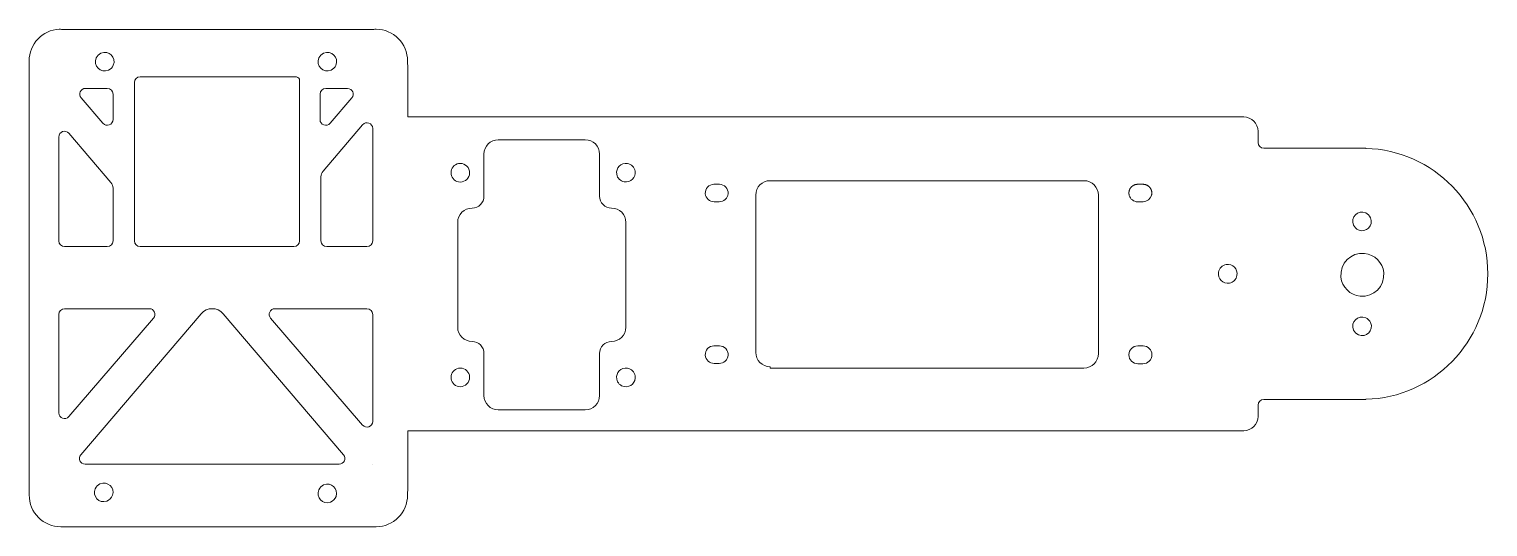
# Model space of a CAD drawing. Header units: millimetres. Extents: x 1499 to 2008, y -591 to -418.
import ezdxf

# ---------------------------------------------------------------- set-up
doc = ezdxf.new("R2010")
doc.units = ezdxf.units.MM
doc.header["$MEASUREMENT"] = 0
doc.layers.add('Layer 1', color=7, linetype='Continuous', lineweight=0)

msp = doc.modelspace()

# ---------------------------------------------------------------- linework, layer by layer
at = {"layer": 'Layer 1', "color": 1, "lineweight": 18}
for points, knots in [([(1965.65, -459.17), (1965.65, -459.17), (1965.65, -459.15), (1965.65, -459.15), (1965.65, -459.15), (1930.05, -459.15), (1930.05, -459.15), (1928.93, -459.15), (1928.03, -458.25), (1928.03, -457.14), (1928.03, -457.14), (1928.03, -453.2), (1928.03, -453.2), (1928.03, -450.44), (1925.8, -448.2), (1923.03, -448.2), (1923.03, -448.2), (1909.04, -448.2), (1909.04, -448.2), (1909.04, -448.2), (1908.03, -448.2), (1908.03, -448.2), (1908.03, -448.2), (1907.05, -448.2), (1907.05, -448.2), (1907.04, -448.2), (1907.04, -448.2), (1907.04, -448.2), (1907.04, -448.2), (1633.29, -448.2), (1633.29, -448.2), (1633.29, -448.2), (1631.29, -448.2), (1631.29, -448.2), (1631.29, -448.2), (1631.29, -430.45), (1631.29, -430.45), (1631.29, -430.22), (1631.26, -429.99), (1631.21, -429.77), (1631.21, -429.77), (1631.21, -428.73), (1631.21, -428.73), (1631.21, -422.58), (1626.27, -417.59), (1620.2, -417.59), (1620.2, -417.59), (1620.16, -417.59), (1620.16, -417.59), (1619.91, -417.59), (1619.67, -417.62), (1619.45, -417.67), (1619.45, -417.67), (1510.45, -417.67), (1510.45, -417.67), (1510.23, -417.62), (1510.01, -417.6), (1509.78, -417.6), (1509.73, -417.6), (1509.69, -417.6), (1509.64, -417.6), (1503.75, -417.87), (1499.14, -422.76), (1499.14, -428.73), (1499.14, -428.73), (1499.14, -580.07), (1499.14, -580.07), (1499.14, -586.21), (1504.08, -591.21), (1510.15, -591.21), (1510.15, -591.21), (1620.2, -591.21), (1620.2, -591.21), (1626.27, -591.21), (1631.21, -586.21), (1631.21, -580.07), (1631.21, -580.07), (1631.21, -579.03), (1631.21, -579.03), (1631.26, -578.81), (1631.29, -578.58), (1631.29, -578.35), (1631.29, -578.35), (1631.29, -557.7), (1631.29, -557.7), (1631.29, -557.7), (1633.29, -557.7), (1633.29, -557.7), (1633.29, -557.7), (1633.29, -557.7), (1633.29, -557.7), (1633.29, -557.7), (1635.29, -557.69), (1635.29, -557.69), (1635.29, -557.69), (1635.29, -557.7), (1635.29, -557.7), (1635.29, -557.7), (1637.29, -557.7), (1637.29, -557.7), (1637.29, -557.7), (1717.04, -557.7), (1717.04, -557.7), (1717.04, -557.7), (1717.29, -557.7), (1717.29, -557.7), (1717.29, -557.7), (1719.04, -557.7), (1719.04, -557.7), (1719.04, -557.7), (1719.04, -557.69), (1719.04, -557.69), (1719.04, -557.69), (1721.04, -557.69), (1721.04, -557.69), (1721.04, -557.69), (1721.04, -557.7), (1721.04, -557.7), (1721.04, -557.7), (1723.04, -557.7), (1723.04, -557.7), (1723.04, -557.7), (1733.04, -557.7), (1733.04, -557.7), (1733.04, -557.7), (1893.04, -557.7), (1893.04, -557.7), (1893.04, -557.7), (1903.04, -557.7), (1903.04, -557.7), (1903.04, -557.7), (1905.03, -557.7), (1905.03, -557.7), (1905.03, -557.7), (1905.04, -557.69), (1905.04, -557.69), (1905.04, -557.69), (1905.04, -557.7), (1905.04, -557.7), (1905.04, -557.7), (1907.04, -557.69), (1907.04, -557.69), (1907.04, -557.69), (1907.04, -557.69), (1907.04, -557.69), (1907.04, -557.7), (1907.04, -557.7), (1907.05, -557.7), (1907.05, -557.7), (1908.03, -557.7), (1908.03, -557.7), (1908.03, -557.7), (1909.04, -557.7), (1909.04, -557.7), (1909.04, -557.7), (1923.03, -557.7), (1923.03, -557.7), (1925.8, -557.7), (1928.03, -555.46), (1928.03, -552.7), (1928.03, -552.7), (1928.03, -548.76), (1928.03, -548.76), (1928.03, -547.65), (1928.93, -546.75), (1930.05, -546.75), (1930.05, -546.75), (1965.65, -546.75), (1965.65, -546.75), (1965.65, -546.75), (1965.65, -546.73), (1965.65, -546.73), (1989.24, -546.08), (2008.23, -526.69), (2008.23, -502.95), (2008.23, -479.2), (1989.24, -459.81), (1965.65, -459.17)], [0, 0, 0, 0, 1, 1, 1, 2, 2, 2, 3, 3, 3, 4, 4, 4, 5, 5, 5, 6, 6, 6, 7, 7, 7, 8, 8, 8, 9, 9, 9, 10, 10, 10, 11, 11, 11, 12, 12, 12, 13, 13, 13, 14, 14, 14, 15, 15, 15, 16, 16, 16, 17, 17, 17, 18, 18, 18, 19, 19, 19, 20, 20, 20, 21, 21, 21, 22, 22, 22, 23, 23, 23, 24, 24, 24, 25, 25, 25, 26, 26, 26, 27, 27, 27, 28, 28, 28, 29, 29, 29, 30, 30, 30, 31, 31, 31, 32, 32, 32, 33, 33, 33, 34, 34, 34, 35, 35, 35, 36, 36, 36, 37, 37, 37, 38, 38, 38, 39, 39, 39, 40, 40, 40, 41, 41, 41, 42, 42, 42, 43, 43, 43, 44, 44, 44, 45, 45, 45, 46, 46, 46, 47, 47, 47, 48, 48, 48, 49, 49, 49, 50, 50, 50, 51, 51, 51, 52, 52, 52, 53, 53, 53, 54, 54, 54, 55, 55, 55, 56, 56, 56, 57, 57, 57, 58, 58, 58, 59, 59, 59, 59]), ([(1522.55, -427.62), (1522.87, -426.89), (1523.47, -426.29), (1524.2, -425.96), (1526.93, -424.74), (1529.67, -427.46), (1528.49, -430.19), (1528.17, -430.93), (1527.57, -431.53), (1526.84, -431.85), (1524.11, -433.08), (1521.37, -430.35), (1522.55, -427.62)], [0, 0, 0, 0, 1, 1, 1, 2, 2, 2, 3, 3, 3, 4, 4, 4, 4]), ([(1600.24, -427.63), (1600.56, -426.89), (1601.16, -426.29), (1601.89, -425.97), (1604.62, -424.75), (1607.36, -427.47), (1606.17, -430.2), (1605.85, -430.93), (1605.26, -431.53), (1604.53, -431.86), (1601.8, -433.08), (1599.06, -430.36), (1600.24, -427.63)], [0, 0, 0, 0, 1, 1, 1, 2, 2, 2, 3, 3, 3, 4, 4, 4, 4]), ([(1537.89, -434.2), (1537.89, -434.2), (1591.89, -434.2), (1591.89, -434.2), (1592.25, -434.2), (1592.58, -434.29), (1592.87, -434.46), (1593.12, -434.58), (1593.33, -434.76), (1593.51, -434.97), (1593.51, -434.97), (1593.51, -491.46), (1593.51, -491.46), (1593.51, -492.57), (1592.61, -493.46), (1591.51, -493.46), (1591.51, -493.46), (1579.18, -493.46), (1579.18, -493.46), (1579.18, -493.46), (1546.82, -493.46), (1546.82, -493.46), (1546.82, -493.46), (1537.89, -493.46), (1537.89, -493.46), (1536.78, -493.46), (1535.89, -492.57), (1535.89, -491.46), (1535.89, -491.46), (1535.89, -480.66), (1535.89, -480.66), (1535.89, -480.66), (1535.89, -463.17), (1535.89, -463.17), (1535.89, -463.17), (1535.89, -436.81), (1535.89, -436.81), (1535.89, -436.81), (1535.89, -436.2), (1535.89, -436.2), (1535.89, -435.09), (1536.78, -434.2), (1537.89, -434.2)], [0, 0, 0, 0, 1, 1, 1, 2, 2, 2, 3, 3, 3, 4, 4, 4, 5, 5, 5, 6, 6, 6, 7, 7, 7, 8, 8, 8, 9, 9, 9, 10, 10, 10, 11, 11, 11, 12, 12, 12, 13, 13, 13, 14, 14, 14, 14]), ([(1518.8, -438.24), (1518.8, -438.24), (1526.41, -438.24), (1526.41, -438.24), (1527.51, -438.24), (1528.41, -439.14), (1528.41, -440.24), (1528.41, -440.24), (1528.41, -449.09), (1528.41, -449.09), (1528.41, -450.94), (1526.1, -451.8), (1524.89, -450.39), (1524.89, -450.39), (1517.28, -441.55), (1517.28, -441.55), (1516.17, -440.25), (1517.09, -438.24), (1518.8, -438.24)], [0, 0, 0, 0, 1, 1, 1, 2, 2, 2, 3, 3, 3, 4, 4, 4, 5, 5, 5, 6, 6, 6, 6]), ([(1611.78, -441.58), (1611.78, -441.58), (1604.17, -450.42), (1604.17, -450.42), (1602.96, -451.83), (1600.65, -450.97), (1600.65, -449.12), (1600.65, -449.12), (1600.65, -440.27), (1600.65, -440.27), (1600.65, -439.17), (1601.55, -438.27), (1602.65, -438.27), (1602.65, -438.27), (1610.26, -438.27), (1610.26, -438.27), (1611.97, -438.27), (1612.89, -440.28), (1611.78, -441.58)], [0, 0, 0, 0, 1, 1, 1, 2, 2, 2, 3, 3, 3, 4, 4, 4, 5, 5, 5, 6, 6, 6, 6]), ([(1509.51, -455.21), (1509.51, -453.35), (1511.82, -452.5), (1513.03, -453.91), (1513.03, -453.91), (1527.69, -471.07), (1527.69, -471.07), (1528.15, -471.61), (1528.41, -472.31), (1528.41, -473.02), (1528.41, -473.02), (1528.41, -491.46), (1528.41, -491.46), (1528.41, -492.57), (1527.51, -493.46), (1526.41, -493.46), (1526.41, -493.46), (1511.51, -493.46), (1511.51, -493.46), (1510.4, -493.46), (1509.51, -492.57), (1509.51, -491.46), (1509.51, -491.46), (1509.51, -455.21), (1509.51, -455.21)], [0, 0, 0, 0, 1, 1, 1, 2, 2, 2, 3, 3, 3, 4, 4, 4, 5, 5, 5, 6, 6, 6, 7, 7, 7, 8, 8, 8, 8]), ([(1617.04, -493.46), (1617.04, -493.46), (1602.99, -493.46), (1602.99, -493.46), (1601.88, -493.46), (1600.99, -492.57), (1600.99, -491.46), (1600.99, -491.46), (1600.99, -469.05), (1600.99, -469.05), (1600.99, -468.34), (1601.24, -467.65), (1601.7, -467.1), (1601.7, -467.1), (1615.52, -450.93), (1615.52, -450.93), (1616.72, -449.52), (1619.04, -450.38), (1619.04, -452.23), (1619.04, -452.23), (1619.04, -491.46), (1619.04, -491.46), (1619.04, -492.57), (1618.14, -493.46), (1617.04, -493.46)], [0, 0, 0, 0, 1, 1, 1, 2, 2, 2, 3, 3, 3, 4, 4, 4, 5, 5, 5, 6, 6, 6, 7, 7, 7, 8, 8, 8, 8]), ([(1698.22, -530.72), (1698.22, -530.72), (1698.22, -545.39), (1698.22, -545.39), (1698.22, -548.16), (1695.98, -550.39), (1693.22, -550.39), (1693.22, -550.39), (1662.88, -550.39), (1662.88, -550.39), (1660.12, -550.39), (1657.88, -548.16), (1657.88, -545.39), (1657.88, -545.39), (1657.88, -530.72), (1657.88, -530.72), (1657.88, -528.41), (1656.01, -526.54), (1653.7, -526.54), (1650.94, -526.54), (1648.7, -524.3), (1648.7, -521.54), (1648.7, -521.54), (1648.7, -485.01), (1648.7, -485.01), (1648.7, -482.25), (1650.94, -480.01), (1653.7, -480.01), (1656.01, -480.01), (1657.88, -478.14), (1657.88, -475.83), (1657.88, -475.83), (1657.88, -461.15), (1657.88, -461.15), (1657.88, -458.39), (1660.12, -456.15), (1662.88, -456.15), (1662.88, -456.15), (1693.22, -456.15), (1693.22, -456.15), (1695.98, -456.15), (1698.22, -458.39), (1698.22, -461.15), (1698.22, -461.15), (1698.22, -475.83), (1698.22, -475.83), (1698.22, -478.14), (1700.09, -480.01), (1702.4, -480.01), (1705.16, -480.01), (1707.4, -482.25), (1707.4, -485.01), (1707.4, -485.01), (1707.4, -521.54), (1707.4, -521.54), (1707.4, -524.3), (1705.16, -526.54), (1702.4, -526.54), (1700.09, -526.54), (1698.22, -528.41), (1698.22, -530.72)], [0, 0, 0, 0, 1, 1, 1, 2, 2, 2, 3, 3, 3, 4, 4, 4, 5, 5, 5, 6, 6, 6, 7, 7, 7, 8, 8, 8, 9, 9, 9, 10, 10, 10, 11, 11, 11, 12, 12, 12, 13, 13, 13, 14, 14, 14, 15, 15, 15, 16, 16, 16, 17, 17, 17, 18, 18, 18, 19, 19, 19, 20, 20, 20, 20]), ([(1646.41, -467.14), (1646.66, -465.59), (1648, -464.4), (1649.61, -464.4), (1651.44, -464.4), (1652.92, -465.92), (1652.86, -467.76), (1652.81, -469.49), (1651.33, -470.92), (1649.6, -470.91), (1647.99, -470.9), (1646.66, -469.72), (1646.41, -468.18), (1646.41, -468.18), (1646.41, -467.14), (1646.41, -467.14)], [0, 0, 0, 0, 1, 1, 1, 2, 2, 2, 3, 3, 3, 4, 4, 4, 5, 5, 5, 5]), ([(1707.95, -464.45), (1709.29, -464.67), (1710.38, -465.76), (1710.6, -467.1), (1710.97, -469.33), (1709.07, -471.23), (1706.84, -470.86), (1705.5, -470.64), (1704.41, -469.56), (1704.19, -468.21), (1703.82, -465.98), (1705.72, -464.08), (1707.95, -464.45)], [0, 0, 0, 0, 1, 1, 1, 2, 2, 2, 3, 3, 3, 4, 4, 4, 4]), ([(1743.09, -474.97), (1742.99, -476.59), (1741.57, -477.81), (1739.95, -477.81), (1739.95, -477.81), (1738.26, -477.81), (1738.26, -477.81), (1736.63, -477.81), (1735.21, -476.59), (1735.11, -474.97), (1734.99, -473.19), (1736.4, -471.71), (1738.15, -471.71), (1738.15, -471.71), (1740.05, -471.71), (1740.05, -471.71), (1741.8, -471.71), (1743.21, -473.19), (1743.09, -474.97)], [0, 0, 0, 0, 1, 1, 1, 2, 2, 2, 3, 3, 3, 4, 4, 4, 5, 5, 5, 6, 6, 6, 6]), ([(1872.3, -530.78), (1872.3, -533.57), (1870.05, -535.83), (1867.28, -535.83), (1867.28, -535.83), (1857.78, -535.83), (1857.78, -535.83), (1857.78, -535.83), (1757.75, -535.83), (1757.75, -535.83), (1757.75, -535.83), (1757.75, -535.36), (1757.75, -535.36), (1754.98, -535.36), (1752.74, -533.11), (1752.74, -530.34), (1752.74, -530.34), (1752.74, -475.45), (1752.74, -475.45), (1752.74, -472.68), (1754.98, -470.44), (1757.75, -470.44), (1757.75, -470.44), (1767.26, -470.44), (1767.26, -470.44), (1767.26, -470.44), (1857.78, -470.44), (1857.78, -470.44), (1857.78, -470.44), (1867.28, -470.44), (1867.28, -470.44), (1870.05, -470.44), (1872.3, -472.7), (1872.3, -475.49), (1872.3, -475.49), (1872.3, -530.78), (1872.3, -530.78)], [0, 0, 0, 0, 1, 1, 1, 2, 2, 2, 3, 3, 3, 4, 4, 4, 5, 5, 5, 6, 6, 6, 7, 7, 7, 8, 8, 8, 9, 9, 9, 10, 10, 10, 11, 11, 11, 12, 12, 12, 12]), ([(1882.97, -474.87), (1882.97, -474.84), (1882.97, -474.8), (1882.97, -474.76), (1882.97, -474.74), (1882.97, -474.72), (1882.97, -474.7), (1882.97, -474.65), (1882.97, -474.6), (1882.98, -474.55), (1882.98, -474.49), (1882.99, -474.44), (1882.99, -474.38), (1883, -474.33), (1883.01, -474.28), (1883.01, -474.24), (1883.02, -474.18), (1883.03, -474.13), (1883.05, -474.08), (1883.06, -474.03), (1883.07, -473.98), (1883.08, -473.94), (1883.1, -473.88), (1883.11, -473.83), (1883.13, -473.78), (1883.15, -473.73), (1883.16, -473.69), (1883.18, -473.65), (1883.2, -473.6), (1883.22, -473.55), (1883.24, -473.5), (1883.26, -473.45), (1883.28, -473.41), (1883.31, -473.37), (1883.33, -473.32), (1883.36, -473.28), (1883.38, -473.23), (1883.41, -473.19), (1883.43, -473.15), (1883.46, -473.11), (1883.48, -473.07), (1883.52, -473.02), (1883.55, -472.98), (1883.57, -472.94), (1883.6, -472.9), (1883.63, -472.87), (1883.66, -472.83), (1883.7, -472.79), (1883.73, -472.75), (1883.76, -472.71), (1883.79, -472.68), (1883.83, -472.64), (1883.86, -472.6), (1883.9, -472.57), (1883.94, -472.53), (1883.98, -472.5), (1884.01, -472.47), (1884.05, -472.44), (1884.09, -472.4), (1884.13, -472.37), (1884.17, -472.34), (1884.21, -472.31), (1884.24, -472.28), (1884.28, -472.26), (1884.33, -472.23), (1884.37, -472.2), (1884.42, -472.17), (1884.46, -472.14), (1884.5, -472.12), (1884.54, -472.1), (1884.59, -472.07), (1884.64, -472.05), (1884.69, -472.02), (1884.73, -472), (1884.77, -471.98), (1884.81, -471.96), (1884.86, -471.94), (1884.91, -471.92), (1884.97, -471.9), (1885.01, -471.89), (1885.05, -471.87), (1885.09, -471.86), (1885.15, -471.84), (1885.21, -471.82), (1885.27, -471.81), (1885.31, -471.8), (1885.35, -471.79), (1885.39, -471.78), (1885.46, -471.76), (1885.52, -471.76), (1885.59, -471.75), (1885.63, -471.74), (1885.66, -471.73), (1885.7, -471.73), (1885.8, -471.72), (1885.91, -471.71), (1886.01, -471.71), (1886.02, -471.71), (1886.02, -471.71), (1886.02, -471.71), (1886.02, -471.71), (1886.02, -471.71), (1886.02, -471.71), (1886.02, -471.71), (1887.92, -471.71), (1887.92, -471.71), (1887.92, -471.71), (1887.92, -471.71), (1887.92, -471.71), (1888.02, -471.71), (1888.13, -471.72), (1888.23, -471.73), (1888.27, -471.73), (1888.3, -471.74), (1888.34, -471.75), (1888.41, -471.76), (1888.48, -471.76), (1888.54, -471.78), (1888.58, -471.79), (1888.62, -471.8), (1888.66, -471.81), (1888.72, -471.82), (1888.78, -471.84), (1888.84, -471.86), (1888.88, -471.87), (1888.92, -471.89), (1888.96, -471.9), (1889.02, -471.92), (1889.07, -471.94), (1889.13, -471.96), (1889.17, -471.98), (1889.21, -472), (1889.25, -472.02), (1889.3, -472.05), (1889.35, -472.07), (1889.4, -472.1), (1889.44, -472.12), (1889.47, -472.14), (1889.51, -472.17), (1889.56, -472.2), (1889.61, -472.23), (1889.65, -472.26), (1889.69, -472.28), (1889.72, -472.31), (1889.76, -472.34), (1889.8, -472.37), (1889.85, -472.4), (1889.89, -472.44), (1889.92, -472.47), (1889.96, -472.5), (1889.99, -472.53), (1890.03, -472.57), (1890.07, -472.6), (1890.11, -472.64), (1890.14, -472.68), (1890.17, -472.71), (1890.2, -472.75), (1890.23, -472.79), (1890.27, -472.83), (1890.3, -472.87), (1890.33, -472.9), (1890.36, -472.94), (1890.39, -472.98), (1890.42, -473.02), (1890.45, -473.07), (1890.48, -473.11), (1890.5, -473.15), (1890.53, -473.19), (1890.55, -473.23), (1890.58, -473.28), (1890.6, -473.32), (1890.63, -473.37), (1890.65, -473.41), (1890.67, -473.45), (1890.69, -473.5), (1890.71, -473.55), (1890.73, -473.6), (1890.75, -473.65), (1890.77, -473.69), (1890.79, -473.73), (1890.8, -473.78), (1890.82, -473.83), (1890.83, -473.88), (1890.85, -473.94), (1890.86, -473.98), (1890.87, -474.03), (1890.89, -474.08), (1890.9, -474.13), (1890.91, -474.18), (1890.92, -474.24), (1890.93, -474.28), (1890.93, -474.33), (1890.94, -474.38), (1890.95, -474.44), (1890.95, -474.49), (1890.96, -474.55), (1890.96, -474.6), (1890.96, -474.65), (1890.96, -474.7), (1890.96, -474.72), (1890.97, -474.74), (1890.97, -474.76), (1890.97, -474.8), (1890.96, -474.84), (1890.96, -474.87), (1890.96, -474.9), (1890.96, -474.93), (1890.96, -474.97), (1890.96, -474.99), (1890.95, -475), (1890.95, -475.02), (1890.95, -475.07), (1890.94, -475.12), (1890.94, -475.17), (1890.93, -475.22), (1890.92, -475.27), (1890.91, -475.32), (1890.9, -475.38), (1890.89, -475.44), (1890.87, -475.5), (1890.87, -475.53), (1890.86, -475.55), (1890.85, -475.58), (1890.49, -476.87), (1889.32, -477.81), (1887.92, -477.81), (1887.92, -477.81), (1887.81, -477.81), (1887.81, -477.81), (1887.81, -477.81), (1886.12, -477.81), (1886.12, -477.81), (1886.12, -477.81), (1886.02, -477.81), (1886.02, -477.81), (1884.62, -477.81), (1883.44, -476.87), (1883.08, -475.58), (1883.07, -475.55), (1883.07, -475.53), (1883.06, -475.5), (1883.04, -475.44), (1883.03, -475.38), (1883.02, -475.32), (1883.01, -475.27), (1883, -475.22), (1883, -475.17), (1882.99, -475.12), (1882.98, -475.07), (1882.98, -475.02), (1882.98, -475), (1882.97, -474.99), (1882.97, -474.97), (1882.97, -474.93), (1882.97, -474.9), (1882.97, -474.87)], [0, 0, 0, 0, 1, 1, 1, 2, 2, 2, 3, 3, 3, 4, 4, 4, 5, 5, 5, 6, 6, 6, 7, 7, 7, 8, 8, 8, 9, 9, 9, 10, 10, 10, 11, 11, 11, 12, 12, 12, 13, 13, 13, 14, 14, 14, 15, 15, 15, 16, 16, 16, 17, 17, 17, 18, 18, 18, 19, 19, 19, 20, 20, 20, 21, 21, 21, 22, 22, 22, 23, 23, 23, 24, 24, 24, 25, 25, 25, 26, 26, 26, 27, 27, 27, 28, 28, 28, 29, 29, 29, 30, 30, 30, 31, 31, 31, 32, 32, 32, 33, 33, 33, 34, 34, 34, 35, 35, 35, 36, 36, 36, 37, 37, 37, 38, 38, 38, 39, 39, 39, 40, 40, 40, 41, 41, 41, 42, 42, 42, 43, 43, 43, 44, 44, 44, 45, 45, 45, 46, 46, 46, 47, 47, 47, 48, 48, 48, 49, 49, 49, 50, 50, 50, 51, 51, 51, 52, 52, 52, 53, 53, 53, 54, 54, 54, 55, 55, 55, 56, 56, 56, 57, 57, 57, 58, 58, 58, 59, 59, 59, 60, 60, 60, 61, 61, 61, 62, 62, 62, 63, 63, 63, 64, 64, 64, 65, 65, 65, 66, 66, 66, 67, 67, 67, 68, 68, 68, 69, 69, 69, 70, 70, 70, 71, 71, 71, 72, 72, 72, 73, 73, 73, 74, 74, 74, 75, 75, 75, 76, 76, 76, 77, 77, 77, 78, 78, 78, 79, 79, 79, 80, 80, 80, 81, 81, 81, 82, 82, 82, 83, 83, 83, 84, 84, 84, 85, 85, 85, 85]), ([(1965.62, -481.69), (1966.36, -482.01), (1966.95, -482.61), (1967.28, -483.35), (1968.48, -486.08), (1965.75, -488.82), (1963.02, -487.61), (1962.29, -487.29), (1961.69, -486.69), (1961.36, -485.95), (1960.16, -483.22), (1962.89, -480.48), (1965.62, -481.69)], [0, 0, 0, 0, 1, 1, 1, 2, 2, 2, 3, 3, 3, 4, 4, 4, 4]), ([(1963.67, -510.75), (1960.16, -510.4), (1957.32, -507.56), (1956.97, -504.05), (1956.5, -499.31), (1960.45, -495.35), (1965.2, -495.82), (1968.71, -496.17), (1971.55, -499.01), (1971.89, -502.52), (1972.36, -507.26), (1968.41, -511.22), (1963.67, -510.75)], [0, 0, 0, 0, 1, 1, 1, 2, 2, 2, 3, 3, 3, 4, 4, 4, 4]), ([(1920.69, -503.5), (1920.47, -504.85), (1919.38, -505.93), (1918.04, -506.15), (1915.81, -506.52), (1913.92, -504.62), (1914.28, -502.4), (1914.5, -501.05), (1915.59, -499.96), (1916.94, -499.74), (1919.16, -499.38), (1921.06, -501.27), (1920.69, -503.5)], [0, 0, 0, 0, 1, 1, 1, 2, 2, 2, 3, 3, 3, 4, 4, 4, 4]), ([(1509.51, -551.45), (1509.51, -551.45), (1509.51, -517.1), (1509.51, -517.1), (1509.51, -516), (1510.4, -515.1), (1511.51, -515.1), (1511.51, -515.1), (1541.06, -515.1), (1541.06, -515.1), (1542.77, -515.1), (1543.69, -517.11), (1542.58, -518.41), (1542.58, -518.41), (1513.02, -552.75), (1513.02, -552.75), (1511.81, -554.16), (1509.51, -553.3), (1509.51, -551.45)], [0, 0, 0, 0, 1, 1, 1, 2, 2, 2, 3, 3, 3, 4, 4, 4, 5, 5, 5, 6, 6, 6, 6]), ([(1607.32, -569.36), (1607.32, -569.36), (1518.68, -569.36), (1518.68, -569.36), (1516.98, -569.36), (1516.05, -567.35), (1517.16, -566.06), (1517.16, -566.06), (1559.2, -516.85), (1559.2, -516.85), (1561.2, -514.52), (1564.81, -514.52), (1566.8, -516.85), (1566.8, -516.85), (1608.84, -566.06), (1608.84, -566.06), (1609.95, -567.35), (1609.03, -569.36), (1607.32, -569.36)], [0, 0, 0, 0, 1, 1, 1, 2, 2, 2, 3, 3, 3, 4, 4, 4, 5, 5, 5, 6, 6, 6, 6]), ([(1619.04, -554.41), (1619.04, -556.26), (1616.73, -557.12), (1615.52, -555.71), (1615.52, -555.71), (1583.42, -518.41), (1583.42, -518.41), (1582.3, -517.11), (1583.23, -515.1), (1584.94, -515.1), (1584.94, -515.1), (1617.04, -515.1), (1617.04, -515.1), (1618.14, -515.1), (1619.04, -516), (1619.04, -517.1), (1619.04, -517.1), (1619.04, -554.41), (1619.04, -554.41)], [0, 0, 0, 0, 1, 1, 1, 2, 2, 2, 3, 3, 3, 4, 4, 4, 5, 5, 5, 6, 6, 6, 6]), ([(1963.05, -524.21), (1962.31, -523.88), (1961.72, -523.28), (1961.39, -522.55), (1960.19, -519.82), (1962.92, -517.08), (1965.65, -518.29), (1966.38, -518.61), (1966.98, -519.21), (1967.31, -519.94), (1968.51, -522.68), (1965.78, -525.41), (1963.05, -524.21)], [0, 0, 0, 0, 1, 1, 1, 2, 2, 2, 3, 3, 3, 4, 4, 4, 4]), ([(1743.09, -531.34), (1742.99, -532.96), (1741.57, -534.18), (1739.95, -534.18), (1739.95, -534.18), (1738.26, -534.18), (1738.26, -534.18), (1736.63, -534.18), (1735.21, -532.96), (1735.11, -531.34), (1734.99, -529.56), (1736.4, -528.08), (1738.15, -528.08), (1738.15, -528.08), (1740.05, -528.08), (1740.05, -528.08), (1741.8, -528.08), (1743.21, -529.56), (1743.09, -531.34)], [0, 0, 0, 0, 1, 1, 1, 2, 2, 2, 3, 3, 3, 4, 4, 4, 5, 5, 5, 6, 6, 6, 6]), ([(1887.85, -534.34), (1887.85, -534.34), (1886.11, -534.34), (1886.11, -534.34), (1884.38, -534.34), (1882.98, -532.94), (1882.98, -531.21), (1882.98, -531.19), (1882.98, -531.16), (1882.98, -531.13), (1882.98, -529.45), (1884.34, -528.08), (1886.03, -528.08), (1886.03, -528.08), (1886.11, -528.08), (1886.11, -528.08), (1886.11, -528.08), (1887.85, -528.08), (1887.85, -528.08), (1887.85, -528.08), (1887.93, -528.08), (1887.93, -528.08), (1889.61, -528.08), (1890.97, -529.45), (1890.97, -531.13), (1890.97, -531.16), (1890.98, -531.19), (1890.98, -531.21), (1890.98, -532.94), (1889.58, -534.34), (1887.85, -534.34)], [0, 0, 0, 0, 1, 1, 1, 2, 2, 2, 3, 3, 3, 4, 4, 4, 5, 5, 5, 6, 6, 6, 7, 7, 7, 8, 8, 8, 9, 9, 9, 10, 10, 10, 10]), ([(1649.61, -542.34), (1648, -542.34), (1646.66, -541.15), (1646.41, -539.6), (1646.41, -539.6), (1646.41, -538.56), (1646.41, -538.56), (1646.66, -537.02), (1647.99, -535.84), (1649.6, -535.83), (1651.33, -535.82), (1652.81, -537.25), (1652.86, -538.98), (1652.92, -540.82), (1651.44, -542.34), (1649.61, -542.34)], [0, 0, 0, 0, 1, 1, 1, 2, 2, 2, 3, 3, 3, 4, 4, 4, 5, 5, 5, 5]), ([(1706.84, -542.29), (1705.5, -542.07), (1704.41, -540.98), (1704.19, -539.64), (1703.82, -537.41), (1705.72, -535.51), (1707.95, -535.88), (1709.29, -536.1), (1710.38, -537.18), (1710.6, -538.53), (1710.97, -540.76), (1709.07, -542.66), (1706.84, -542.29)], [0, 0, 0, 0, 1, 1, 1, 2, 2, 2, 3, 3, 3, 4, 4, 4, 4]), ([(1619.04, -569.36), (1619.04, -569.36), (1619.03, -569.36), (1619.03, -569.36), (1619.03, -569.36), (1619.04, -569.35), (1619.04, -569.35), (1619.04, -569.35), (1619.04, -569.36), (1619.04, -569.36)], [0, 0, 0, 0, 1, 1, 1, 2, 2, 2, 3, 3, 3, 3]), ([(1528.22, -580.22), (1527.9, -581.15), (1527.15, -581.91), (1526.22, -582.24), (1523.59, -583.19), (1521.04, -580.55), (1522.2, -577.91), (1522.52, -577.17), (1523.11, -576.57), (1523.84, -576.24), (1526.48, -575.07), (1529.14, -577.58), (1528.22, -580.22)], [0, 0, 0, 0, 1, 1, 1, 2, 2, 2, 3, 3, 3, 4, 4, 4, 4]), ([(1606.27, -580.58), (1605.94, -581.51), (1605.2, -582.26), (1604.27, -582.6), (1601.63, -583.54), (1599.09, -580.91), (1600.24, -578.26), (1600.56, -577.53), (1601.15, -576.93), (1601.89, -576.6), (1604.52, -575.42), (1607.18, -577.94), (1606.27, -580.58)], [0, 0, 0, 0, 1, 1, 1, 2, 2, 2, 3, 3, 3, 4, 4, 4, 4])]:
    msp.add_open_spline(points, degree=3, knots=knots, dxfattribs=at)

doc.saveas('drawing.dxf')
